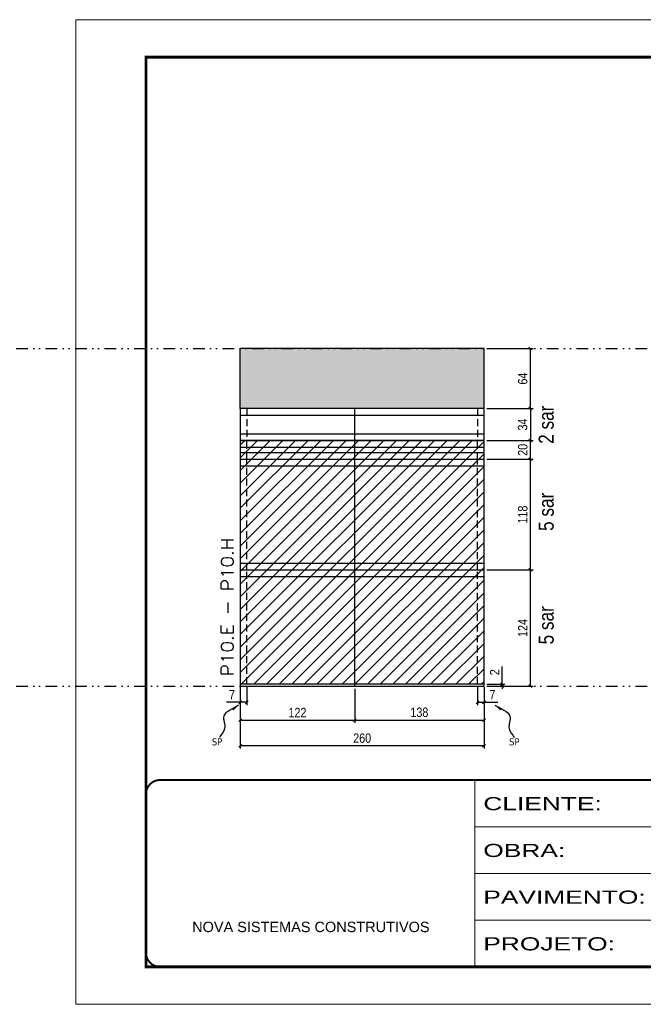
# Model space of a CAD drawing. Extents: x 13513 to 27878, y -21631 to 6985.
# Drawn here: x 15939 to 16606, y -3254 to -2204 of the extents above; entities that cross this region are included whole.
import ezdxf

# ---------------------------------------------------------------- set-up
doc = ezdxf.new("R2010")
doc.units = 0
for name, pattern in [('CONTINUO', [0]), ('DASHED', [0.75, 0.5, -0.25]), ('DIVIDE2', [0.625, 0.25, -0.125, 0, -0.125, 0, -0.125]), ('HIDDEN', [0.375, 0.25, -0.125])]:
    doc.linetypes.add(name, pattern=pattern)
for name, color, linetype in [('COTA', 241, 'Continuous'), ('NOMENCLATURA', 7, 'Continuous'), ('Nível', 160, 'Continuous'), ('Painéis', 200, 'Continuous'), ('SARR_2.2x7', 40, 'Continuous'), ('Sarrafo de Pressão', 42, 'HIDDEN'), ('texto', 7, 'Continuous')]:
    doc.layers.add(name, color=color, linetype=linetype)
for name, color, linetype, lineweight in [('Folhas', 255, 'Continuous', 9), ('Hachura', 251, 'Continuous', 9), ('SARRAFO DE PRESSAO', 251, 'DASHED', 9), ('Texto Seção', 7, 'Continuous', 15)]:
    doc.layers.add(name, color=color, linetype=linetype, lineweight=lineweight)
doc.styles.add('ARIAL', font='arial.ttf')
doc.styles.add('ARIAL_NARROW', font='ARIALN.TTF', dxfattribs={"height": 0.2})
doc.styles.add('COTA TECNICA', font='techl___.ttf', dxfattribs={"height": 10})
doc.styles.add('COTA TECNICA-50', font='techl___.ttf', dxfattribs={"height": 10})
doc.styles.add('REGUA-120', font='ROMANS.shx', dxfattribs={"height": 15})
doc.styles.get("Standard").update_dxf_attribs({"font": 'arial.ttf'})
doc.styles.add('Tecnologia', font='')
doc.styles.get('Tecnologia').set_extended_font_data('Forgotten Futurist')
doc.dimstyles.new('COTA PAINEL-50', dxfattribs={"dimtxt": 10, "dimasz": 3, "dimexe": 3, "dimexo": 3, "dimgap": 3, "dimtad": 1, "dimdec": 1, "dimzin": 12, "dimdsep": 46, "dimtxsty": 'COTA TECNICA-50', "dimblk1": 'OBLIQUE', "dimblk2": 'OBLIQUE', "dimsah": 1, "dimcen": 0.9, "dimclrd": 4, "dimclre": 4, "dimclrt": 240, "dimadec": 1, "dimazin": 3, "dimtfac": 1, "dimtdec": 1, "dimtmove": 0, "dimatfit": 3, "dimfxl": 1, "dimtolj": 1, "dimtzin": 12, "dimarcsym": 0})
doc.dimstyles.new('PAINEL', dxfattribs={"dimtxt": 10, "dimasz": 3, "dimexe": 3, "dimexo": 3, "dimgap": 3, "dimtad": 1, "dimdec": 1, "dimzin": 12, "dimdsep": 46, "dimtxsty": 'COTA TECNICA', "dimblk1": 'OBLIQUE', "dimblk2": 'OBLIQUE', "dimsah": 1, "dimcen": 0.9, "dimclrd": 4, "dimclre": 4, "dimclrt": 240, "dimadec": 1, "dimazin": 3, "dimtfac": 1, "dimtdec": 1, "dimtmove": 0, "dimatfit": 3, "dimfxl": 1, "dimtolj": 1, "dimtzin": 12, "dimarcsym": 0})
doc.dimstyles.get("Standard").update_dxf_attribs({"dimtxt": 0.18, "dimasz": 0.18, "dimexe": 0.18, "dimexo": 0.0625, "dimgap": 0.09, "dimtad": 0, "dimtih": 1, "dimtoh": 1, "dimdec": 4, "dimzin": 0, "dimdsep": 46, "dimtxsty": 'Standard', "dimcen": 0.09, "dimadec": 0, "dimazin": 0, "dimtfac": 1, "dimtdec": 4, "dimtofl": 0, "dimtmove": 0, "dimatfit": 3, "dimfxl": 1, "dimtolj": 1, "dimtzin": 0, "dimarcsym": 0})

# ---------------------------------------------------------------- blocks, each defined once
blk = doc.blocks.new('9999999999')
at = {"color": 30, "linetype": 'CONTINUO'}
for p, q in [((98564.6, 34230.2), (98564.6, 34429.4)), ((98564.6, 34379.6), (99584, 34379.6)), ((98564.6, 34329.8), (99488, 34329.8)), ((99584, 34329.8), (99488, 34329.8)), ((99488, 34329.8), (99488, 34230.2)), ((98564.6, 34280), (99488, 34280))]:
    blk.add_line(p, q, dxfattribs=at)
at = {"color": 30, "linetype": 'CONTINUO', "const_width": 2}
blk.add_lwpolyline([(99584, 34230.2), (99584, 34414.4, 0.414214), (99569, 34429.4), (98229, 34429.4, 0.414214), (98214, 34414.4), (98214, 34245.2, 0.414214), (98229, 34230.2), (99584, 34230.2)], format="xyb", dxfattribs=at)
at = {"layer": 'Folhas'}
blk.add_lwpolyline([(98139, 34190.2), (99624, 34190.2), (99624, 35240.2), (98139, 35240.2)], close=True, dxfattribs=at)
at = {"layer": 'Folhas', "color": 30, "const_width": 3}
blk.add_lwpolyline([(98214, 34230.2), (99584, 34230.2), (99584, 35200.2), (98214, 35200.2)], close=True, dxfattribs=at)
at = {"color": 7, "linetype": 'Continuous', "ltscale": 5, "style": 'ARIAL'}
for s, height, p in [('SKR', 15.48, (98837.7, 34393.1)), ('LEAF LOEFGREN', 15.483, (98837.7, 34343.3)), ('2° SUBSOLO INFERIOR', 15.483, (98837.7, 34293.5)), ('NOVA SISTEMAS CONSTRUTIVOS', 11.059, (98263.2, 34267.2)), ('PILARES', 15.48, (98837.7, 34243.7))]:
    blk.add_text(s, height=height, dxfattribs=at).set_placement(p)
at = {"layer": 'Folhas', "color": 7, "style": 'Tecnologia', "width": 1.5}
for s, p in [('CLIENTE:', (98573.7, 34397.2)), ('OBRA:', (98573.7, 34347.3)), ('PAVIMENTO:', (98573.7, 34297.5)), ('PROJETO:', (98573.7, 34247.7))]:
    blk.add_text(s, height=14, dxfattribs=at).set_placement(p)
blk = doc.blocks.new('_Oblique')
at = {"color": 0, "linetype": 'ByBlock', "lineweight": -2}
blk.add_line((-0.5, -0.5), (0.5, 0.5), dxfattribs=at)
blk = doc.blocks.new('*D1825')
at = {"layer": 'COTA', "color": 4, "lineweight": -2, "transparency": 16777216}
for p, q in [((16174, -2915.6), (16174, -2981.2)), ((16434, -2915.6), (16434, -2981.2)), ((16434, -2978.2), (16174, -2978.2))]:
    blk.add_line(p, q, dxfattribs=at)
at = {"layer": 'Defpoints', "color": 0, "transparency": 16777216}
for p in [(16174, -2912.6), (16434, -2912.6), (16174, -2978.2)]:
    blk.add_point(p, dxfattribs=at)
at = {"layer": 'COTA', "color": 4, "lineweight": -2, "transparency": 16777216, "xscale": 3, "yscale": 3, "zscale": 3, "rotation": 180}
blk.add_blockref('_Oblique', (16174, -2978.2), dxfattribs=at)
at = {"layer": 'COTA', "color": 4, "lineweight": -2, "transparency": 16777216, "xscale": 3, "yscale": 3, "zscale": 3}
blk.add_blockref('_Oblique', (16434, -2978.2), dxfattribs=at)
at = {"layer": 'COTA', "color": 240, "transparency": 16777216, "insert": (16304, -2970.1), "char_height": 10, "attachment_point": 5, "style": 'COTA TECNICA'}
blk.add_mtext('\\A1;260', dxfattribs=at)
blk = doc.blocks.new('*D1826')
at = {"layer": 'COTA', "color": 4, "lineweight": -2, "transparency": 16777216}
for p, q in [((16427, -2915.6), (16427, -2934.8)), ((16434, -2917.6), (16434, -2934.8)), ((16427, -2931.8), (16434, -2931.8)), ((16434, -2931.8), (16448.7, -2931.8))]:
    blk.add_line(p, q, dxfattribs=at)
at = {"layer": 'Defpoints', "color": 0, "transparency": 16777216}
for p in [(16427, -2912.6), (16434, -2914.6), (16434, -2931.8)]:
    blk.add_point(p, dxfattribs=at)
at = {"layer": 'COTA', "color": 4, "lineweight": -2, "transparency": 16777216, "xscale": 3, "yscale": 3, "zscale": 3, "rotation": 180}
blk.add_blockref('_Oblique', (16427, -2931.8), dxfattribs=at)
at = {"layer": 'COTA', "color": 4, "lineweight": -2, "transparency": 16777216, "xscale": 3, "yscale": 3, "zscale": 3}
blk.add_blockref('_Oblique', (16434, -2931.8), dxfattribs=at)
at = {"layer": 'COTA', "color": 240, "transparency": 16777216, "insert": (16442.9, -2923.8), "char_height": 10, "attachment_point": 5, "style": 'COTA TECNICA-50'}
blk.add_mtext('\\A1;7', dxfattribs=at)
blk = doc.blocks.new('*D1827')
at = {"layer": 'COTA', "color": 4, "lineweight": -2, "transparency": 16777216}
for p, q in [((16174, -2917.6), (16174, -2934.8)), ((16181, -2915.6), (16181, -2934.8)), ((16174, -2931.8), (16159.3, -2931.8)), ((16181, -2931.8), (16174, -2931.8))]:
    blk.add_line(p, q, dxfattribs=at)
at = {"layer": 'Defpoints', "color": 0, "transparency": 16777216}
for p in [(16174, -2914.6), (16181, -2912.6), (16174, -2931.8)]:
    blk.add_point(p, dxfattribs=at)
at = {"layer": 'COTA', "color": 4, "lineweight": -2, "transparency": 16777216, "xscale": 3, "yscale": 3, "zscale": 3, "rotation": 180}
blk.add_blockref('_Oblique', (16174, -2931.8), dxfattribs=at)
at = {"layer": 'COTA', "color": 4, "lineweight": -2, "transparency": 16777216, "xscale": 3, "yscale": 3, "zscale": 3}
blk.add_blockref('_Oblique', (16181, -2931.8), dxfattribs=at)
at = {"layer": 'COTA', "color": 240, "transparency": 16777216, "insert": (16165.1, -2923.8), "char_height": 10, "attachment_point": 5, "style": 'COTA TECNICA-50'}
blk.add_mtext('\\A1;7', dxfattribs=at)
blk = doc.blocks.new('*D1828')
at = {"layer": 'COTA', "color": 4, "lineweight": -2, "transparency": 16777216}
for p, q in [((16453.3, -2912.6), (16453.3, -2893.8)), ((16437, -2912.6), (16456.3, -2912.6)), ((16437, -2914.6), (16456.3, -2914.6)), ((16453.3, -2914.6), (16453.3, -2912.6)), ((16453.3, -2914.6), (16453.3, -2917.6))]:
    blk.add_line(p, q, dxfattribs=at)
at = {"layer": 'Defpoints', "color": 0, "transparency": 16777216}
for p in [(16434, -2912.6), (16434, -2914.6), (16453.3, -2914.6)]:
    blk.add_point(p, dxfattribs=at)
at = {"layer": 'COTA', "color": 4, "lineweight": -2, "transparency": 16777216, "xscale": 3, "yscale": 3, "zscale": 3}
for p, rotation in [((16453.3, -2912.6), 270), ((16453.3, -2914.6), 90)]:
    blk.add_blockref('_Oblique', p, dxfattribs=dict(at, rotation=rotation))
at = {"layer": 'COTA', "color": 240, "transparency": 16777216, "insert": (16445.3, -2899.8), "char_height": 10, "attachment_point": 5, "rotation": 90, "style": 'COTA TECNICA-50'}
blk.add_mtext('\\A1;2', dxfattribs=at)
blk = doc.blocks.new('*D1839')
at = {"layer": 'COTA', "color": 4, "lineweight": -2, "transparency": 16777216}
for p, q in [((16437, -2554.6), (16486.4, -2554.6)), ((16483.4, -2618.6), (16483.4, -2554.6)), ((16437, -2618.6), (16486.4, -2618.6))]:
    blk.add_line(p, q, dxfattribs=at)
at = {"layer": 'Defpoints', "color": 0, "transparency": 16777216}
for p in [(16434, -2554.6), (16483.4, -2554.6), (16434, -2618.6)]:
    blk.add_point(p, dxfattribs=at)
at = {"layer": 'COTA', "color": 4, "lineweight": -2, "transparency": 16777216, "xscale": 3, "yscale": 3, "zscale": 3}
for p, rotation in [((16483.4, -2554.6), 90), ((16483.4, -2618.6), 270)]:
    blk.add_blockref('_Oblique', p, dxfattribs=dict(at, rotation=rotation))
at = {"layer": 'COTA', "color": 240, "transparency": 16777216, "insert": (16475.3, -2586.6), "char_height": 10, "attachment_point": 5, "rotation": 90, "style": 'COTA TECNICA-50'}
blk.add_mtext('\\A1;64', dxfattribs=at)
blk = doc.blocks.new('*D1829')
at = {"layer": 'COTA', "color": 4, "lineweight": -2, "transparency": 16777216}
for p, q in [((16437, -2672.6), (16486.4, -2672.6)), ((16483.4, -2790.6), (16483.4, -2672.6)), ((16437, -2790.6), (16486.4, -2790.6))]:
    blk.add_line(p, q, dxfattribs=at)
at = {"layer": 'Defpoints', "color": 0, "transparency": 16777216}
for p in [(16434, -2672.6), (16483.4, -2672.6), (16434, -2790.6)]:
    blk.add_point(p, dxfattribs=at)
at = {"layer": 'COTA', "color": 4, "lineweight": -2, "transparency": 16777216, "xscale": 3, "yscale": 3, "zscale": 3}
for p, rotation in [((16483.4, -2672.6), 90), ((16483.4, -2790.6), 270)]:
    blk.add_blockref('_Oblique', p, dxfattribs=dict(at, rotation=rotation))
at = {"layer": 'COTA', "color": 240, "transparency": 16777216, "insert": (16475.3, -2731.6), "char_height": 10, "attachment_point": 5, "rotation": 90, "style": 'COTA TECNICA-50'}
blk.add_mtext('\\A1;118', dxfattribs=at)
blk = doc.blocks.new('*D1830')
at = {"layer": 'COTA', "color": 4, "lineweight": -2, "transparency": 16777216}
for p, q in [((16437, -2652.6), (16486.4, -2652.6)), ((16483.4, -2672.6), (16483.4, -2652.6)), ((16437, -2672.6), (16486.4, -2672.6))]:
    blk.add_line(p, q, dxfattribs=at)
at = {"layer": 'Defpoints', "color": 0, "transparency": 16777216}
for p in [(16434, -2652.6), (16483.4, -2652.6), (16434, -2672.6)]:
    blk.add_point(p, dxfattribs=at)
at = {"layer": 'COTA', "color": 4, "lineweight": -2, "transparency": 16777216, "xscale": 3, "yscale": 3, "zscale": 3}
for p, rotation in [((16483.4, -2652.6), 90), ((16483.4, -2672.6), 270)]:
    blk.add_blockref('_Oblique', p, dxfattribs=dict(at, rotation=rotation))
at = {"layer": 'COTA', "color": 240, "transparency": 16777216, "insert": (16475.3, -2662.6), "char_height": 10, "attachment_point": 5, "rotation": 90, "style": 'COTA TECNICA-50'}
blk.add_mtext('\\A1;20', dxfattribs=at)
blk = doc.blocks.new('*D1840')
at = {"layer": 'COTA', "color": 4, "linetype": 'ByBlock', "lineweight": -2, "transparency": 16777216}
for p, q in [((16437, -2790.6), (16486.4, -2790.6)), ((16483.4, -2914.6), (16483.4, -2790.6)), ((16437, -2914.6), (16486.4, -2914.6))]:
    blk.add_line(p, q, dxfattribs=at)
at = {"layer": 'Defpoints', "color": 0, "linetype": 'ByBlock', "transparency": 16777216}
for p in [(16434, -2790.6), (16483.4, -2790.6), (16434, -2914.6)]:
    blk.add_point(p, dxfattribs=at)
at = {"layer": 'COTA', "color": 4, "linetype": 'ByBlock', "lineweight": -2, "transparency": 16777216, "xscale": 3, "yscale": 3, "zscale": 3}
for p, rotation in [((16483.4, -2790.6), 90), ((16483.4, -2914.6), 270)]:
    blk.add_blockref('_Oblique', p, dxfattribs=dict(at, rotation=rotation))
at = {"layer": 'COTA', "color": 240, "linetype": 'ByBlock', "transparency": 16777216, "insert": (16475.3, -2852.6), "char_height": 10, "attachment_point": 5, "rotation": 90, "style": 'COTA TECNICA'}
blk.add_mtext('\\A1;124', dxfattribs=at)
blk = doc.blocks.new('*D1841')
at = {"layer": 'COTA', "color": 4, "linetype": 'ByBlock', "lineweight": -2, "transparency": 16777216}
for p, q in [((16437, -2790.6), (16486.4, -2790.6)), ((16483.4, -2914.6), (16483.4, -2790.6)), ((16437, -2914.6), (16486.4, -2914.6))]:
    blk.add_line(p, q, dxfattribs=at)
at = {"layer": 'Defpoints', "color": 0, "linetype": 'ByBlock', "transparency": 16777216}
for p in [(16434, -2790.6), (16483.4, -2790.6), (16434, -2914.6)]:
    blk.add_point(p, dxfattribs=at)
at = {"layer": 'COTA', "color": 4, "linetype": 'ByBlock', "lineweight": -2, "transparency": 16777216, "xscale": 3, "yscale": 3, "zscale": 3}
for p, rotation in [((16483.4, -2790.6), 90), ((16483.4, -2914.6), 270)]:
    blk.add_blockref('_Oblique', p, dxfattribs=dict(at, rotation=rotation))
at = {"layer": 'COTA', "color": 240, "linetype": 'ByBlock', "transparency": 16777216, "insert": (16475.3, -2852.6), "char_height": 10, "attachment_point": 5, "rotation": 90, "style": 'COTA TECNICA'}
blk.add_mtext('\\A1;124', dxfattribs=at)
blk = doc.blocks.new('*D1842')
at = {"layer": 'COTA', "color": 4, "lineweight": -2, "transparency": 16777216}
for p, q in [((16296, -2917.6), (16296, -2953.8)), ((16434, -2917.6), (16434, -2953.8)), ((16296, -2950.8), (16434, -2950.8))]:
    blk.add_line(p, q, dxfattribs=at)
at = {"layer": 'Defpoints', "color": 0, "transparency": 16777216}
for p in [(16296, -2914.6), (16434, -2914.6), (16434, -2950.8)]:
    blk.add_point(p, dxfattribs=at)
at = {"layer": 'COTA', "color": 4, "lineweight": -2, "transparency": 16777216, "xscale": 3, "yscale": 3, "zscale": 3, "rotation": 180}
blk.add_blockref('_Oblique', (16296, -2950.8), dxfattribs=at)
at = {"layer": 'COTA', "color": 4, "lineweight": -2, "transparency": 16777216, "xscale": 3, "yscale": 3, "zscale": 3}
blk.add_blockref('_Oblique', (16434, -2950.8), dxfattribs=at)
at = {"layer": 'COTA', "color": 240, "transparency": 16777216, "insert": (16365, -2942.5), "char_height": 10, "attachment_point": 5, "style": 'COTA TECNICA'}
blk.add_mtext('\\A1;138', dxfattribs=at)
blk = doc.blocks.new('*D1831')
at = {"layer": 'COTA', "color": 4, "lineweight": -2, "transparency": 16777216}
for p, q in [((16174, -2917.6), (16174, -2953.8)), ((16296, -2917.6), (16296, -2953.8)), ((16174, -2950.8), (16296, -2950.8))]:
    blk.add_line(p, q, dxfattribs=at)
at = {"layer": 'Defpoints', "color": 0, "transparency": 16777216}
for p in [(16174, -2914.6), (16296, -2914.6), (16296, -2950.8)]:
    blk.add_point(p, dxfattribs=at)
at = {"layer": 'COTA', "color": 4, "lineweight": -2, "transparency": 16777216, "xscale": 3, "yscale": 3, "zscale": 3, "rotation": 180}
blk.add_blockref('_Oblique', (16174, -2950.8), dxfattribs=at)
at = {"layer": 'COTA', "color": 4, "lineweight": -2, "transparency": 16777216, "xscale": 3, "yscale": 3, "zscale": 3}
blk.add_blockref('_Oblique', (16296, -2950.8), dxfattribs=at)
at = {"layer": 'COTA', "color": 240, "transparency": 16777216, "insert": (16235, -2942.7), "char_height": 10, "attachment_point": 5, "style": 'COTA TECNICA'}
blk.add_mtext('\\A1;122', dxfattribs=at)
blk = doc.blocks.new('*D1847')
at = {"layer": 'COTA', "color": 4, "lineweight": -2, "transparency": 16777216}
for p, q in [((16437, -2618.6), (16486.4, -2618.6)), ((16483.4, -2618.6), (16483.4, -2652.6)), ((16437, -2652.6), (16486.4, -2652.6))]:
    blk.add_line(p, q, dxfattribs=at)
at = {"layer": 'Defpoints', "color": 0, "transparency": 16777216}
for p in [(16434, -2618.6), (16434, -2652.6), (16483.4, -2652.6)]:
    blk.add_point(p, dxfattribs=at)
at = {"layer": 'COTA', "color": 4, "lineweight": -2, "transparency": 16777216, "xscale": 3, "yscale": 3, "zscale": 3}
for p, rotation in [((16483.4, -2618.6), 90), ((16483.4, -2652.6), 270)]:
    blk.add_blockref('_Oblique', p, dxfattribs=dict(at, rotation=rotation))
at = {"layer": 'COTA', "color": 240, "transparency": 16777216, "insert": (16475.2, -2635.6), "char_height": 10, "attachment_point": 5, "rotation": 90, "style": 'COTA TECNICA'}
blk.add_mtext('\\A1;34', dxfattribs=at)

msp = doc.modelspace()

# ---------------------------------------------------------------- hatches: boundary and pattern name
at = {"layer": 'COTA', "linetype": 'ByBlock'}
h = msp.add_hatch(dxfattribs=at)
h.set_pattern_fill('AR-CONC', color=256, scale=0.03)
h.set_pattern_definition([(50, (10731.928, -13578.033), (5.46554, -0.4781726), [0.5715, -6.2865]), (355, (10731.928, -13578.033), (-1.0573026, 5.7317054), [0.4572, -5.0292175]), (100.451445, (10732.3836, -13578.073), (4.4082374, 5.2535326), [0.4857003, -5.3427073]), (46.1842, (10731.928, -13576.509), (8.1323712, -1.26127), [0.85725, -9.42975]), (96.63556, (10732.606, -13576.614), (7.122124, 7.4227837), [0.7285507, -8.014068]), (351.18415, (10731.928, -13576.509), (7.122124, 7.422784), [0.685799, -7.543792]), (21, (10732.69, -13576.89), (4.5484317, -3.067956), [0.5715, -6.2865]), (326, (10732.69, -13576.89), (1.8540609, 5.525639), [0.4572, -5.0292]), (71.451445, (10733.069, -13577.1457), (6.4024926, 2.457683), [0.4857003, -5.3426981]), (37.5, (10731.9281, -13578.033), (0.0926581, 2.53665117), [0, -4.96824, 0, -5.1054, 0, -5.04825]), (7.5, (10731.928, -13578.033), (2.0045899, 3.00541724), [0, -2.91084, 0, -4.85394, 0, -1.92405]), (327.5, (10730.2289, -13578.033), (4.06771786, -0.17186232), [0, -1.905, 0, -5.9436, 0, -7.8867]), (317.5, (10729.467, -13578.033), (4.4438754, 0.7627947), [0, -2.4765, 0, -3.94716, 0, -5.6007])])
h.paths.add_polyline_path([(16434.01, -2618.59), (16434.01, -2554.59), (16174.01, -2554.59), (16174.01, -2618.59)])
at = {"layer": 'Hachura', "linetype": 'ByBlock'}
h = msp.add_hatch(dxfattribs=at)
h.set_pattern_fill('ANSI31', color=256, scale=3)
h.paths.add_polyline_path([(16296.01, -2672.59), (16296.01, -2652.59), (16174.01, -2652.59), (16174.01, -2672.59)])
h.paths.add_polyline_path([(16434.01, -2672.59), (16434.01, -2652.59), (16296.01, -2652.59), (16296.01, -2672.59)])
h.paths.add_polyline_path([(16434.01, -2790.59), (16434.01, -2672.59), (16296.01, -2672.59), (16296.01, -2790.59)])
h.paths.add_polyline_path([(16296.01, -2672.59), (16174.01, -2672.59), (16174.01, -2790.59), (16296.01, -2790.59)])
h.paths.add_polyline_path([(16174.01, -2790.59), (16174.01, -2912.59), (16296.01, -2912.59), (16296.01, -2790.59)])
h.paths.add_polyline_path([(16296.01, -2790.59), (16296.01, -2912.59), (16434.01, -2912.59), (16434.01, -2790.59)])
h.paths.add_polyline_path([(16685.66, -2554.59), (16685.66, -2618.59), (16651.66, -2618.59), (16651.66, -2676.59), (16877.66, -2676.59), (16877.66, -2554.59)])
h.paths.add_polyline_path([(16651.66, -2730.59), (16651.66, -2790.59), (16877.66, -2790.59), (16877.66, -2730.59)])
h.paths.add_polyline_path([(16651.66, -2790.59), (16651.66, -2912.59), (16877.66, -2912.59), (16877.66, -2790.59)])
h.paths.add_polyline_path([(17064.81, -2790.59), (17064.81, -2912.59), (17290.81, -2912.59), (17290.81, -2790.59)])
h.paths.add_polyline_path([(17064.81, -2730.59), (17064.81, -2790.59), (17290.81, -2790.59), (17290.81, -2730.59)])
h.paths.add_polyline_path([(17064.81, -2554.59), (17064.81, -2676.59), (17290.81, -2676.59), (17290.81, -2618.59), (17256.81, -2618.59), (17256.81, -2554.59)])

# ---------------------------------------------------------------- linework, layer by layer
at = {"layer": 'COTA', "linetype": 'ByBlock'}
for p, q in [((16434.01, -2554.59), (16174.01, -2554.59)), ((16174.01, -2618.59), (16174.01, -2554.59)), ((16434.01, -2618.59), (16434.01, -2554.59))]:
    msp.add_line(p, q, dxfattribs=at)
at = {"layer": 'Nível', "color": 4, "linetype": 'DIVIDE2', "ltscale": 50}
for p, q in [((13513.27, -2554.59), (17483.47, -2554.59)), ((13513.27, -2914.59), (21517.65, -2914.59))]:
    msp.add_line(p, q, dxfattribs=at)
at = {"layer": 'Painéis'}
for p, q in [((16296.01, -2914.59), (16296.01, -2618.59)), ((16434.01, -2652.59), (16174.01, -2652.59)), ((16174.01, -2652.59), (16174.01, -2912.59)), ((16434.01, -2912.59), (16434.01, -2652.59)), ((16174.01, -2672.59), (16434.01, -2672.59)), ((16174.01, -2790.59), (16434.01, -2790.59))]:
    msp.add_line(p, q, dxfattribs=at)
for points in [[(16174.01, -2652.59), (16434.01, -2652.59), (16434.01, -2618.59), (16174.01, -2618.59)], [(16434.01, -2912.59), (16174.01, -2912.59), (16174.01, -2914.59), (16434.01, -2914.59)]]:
    msp.add_lwpolyline(points, close=True, dxfattribs=at)
at = {"layer": 'SARR_2.2x7'}
for p, q in [((16174.01, -2625.59), (16434.01, -2625.59)), ((16174.01, -2645.59), (16434.01, -2645.59)), ((16174.01, -2659.59), (16434.01, -2659.59)), ((16174.01, -2665.59), (16434.01, -2665.59)), ((16174.01, -2679.59), (16434.01, -2679.59)), ((16174.01, -2783.59), (16434.01, -2783.59)), ((16174.01, -2797.59), (16434.01, -2797.59))]:
    msp.add_line(p, q, dxfattribs=at)
at = {"layer": 'Sarrafo de Pressão', "ltscale": 30}
for p, q in [((16181.01, -2618.59), (16181.01, -2652.59)), ((16427.01, -2618.59), (16427.01, -2652.59)), ((16181.01, -2672.59), (16181.01, -2652.59)), ((16427.01, -2672.59), (16427.01, -2652.59)), ((16181.01, -2790.59), (16181.01, -2672.59)), ((16427.01, -2790.59), (16427.01, -2672.59)), ((16181.01, -2912.59), (16181.01, -2790.59)), ((16427.01, -2912.59), (16427.01, -2790.59))]:
    msp.add_line(p, q, dxfattribs=at)

# ---------------------------------------------------------------- block references
at = {"layer": 'SARRAFO DE PRESSAO', "color": 6, "linetype": 'ByBlock'}
msp.add_blockref('9999999999', (-82140.51, -37444.08), dxfattribs=at)

# ---------------------------------------------------------------- texts
at = {"layer": 'NOMENCLATURA', "style": 'ARIAL_NARROW'}
for s, p in [('2 sar', (16508.25, -2656.18)), ('5 sar', (16508.25, -2749.07)), ('5 sar', (16508.25, -2870.07))]:
    msp.add_text(s, height=16, rotation=90, dxfattribs=at).set_placement(p)
at = {"layer": 'texto', "color": 0, "char_height": 7.5, "attachment_point": 5}
for insert in [(16149.23, -2974.08), (16466.26, -2974.08)]:
    msp.add_mtext('{\\fTahoma|b0|i0|c0|p34;\\C4;SP}', dxfattribs=dict(at, insert=insert))
at = {"layer": 'Texto Seção', "style": 'REGUA-120', "width": 1.1}
msp.add_text('P10.E - P10.H', height=13, rotation=90, dxfattribs=at).set_placement((16166.76, -2903.83))

# ---------------------------------------------------------------- dimensions: what is measured, and where the dimension line sits
at = {"layer": 'COTA'}
for base, p1, p2, angle, dimstyle, picture, middle in [((16483.38, -2554.59), (16434.01, -2618.59), (16434.01, -2554.59), 90, 'COTA PAINEL-50', '*D1839', (16475.28, -2586.59)), ((16483.38, -2652.59), (16434.01, -2618.59), (16434.01, -2652.59), 90, 'PAINEL', '*D1847', (16475.16, -2635.59)), ((16483.38, -2672.59), (16434.01, -2790.59), (16434.01, -2672.59), 90, 'COTA PAINEL-50', '*D1829', (16475.28, -2731.59)), ((16174.01, -2931.83), (16181.01, -2912.59), (16174.01, -2914.59), 180, 'COTA PAINEL-50', '*D1827', (16165.15, -2923.76))]:
    dim = msp.add_linear_dim(base=base, p1=p1, p2=p2, angle=angle, dimstyle=dimstyle, dxfattribs=at)
    dim.commit()
    dim.dimension.update_dxf_attribs({"geometry": picture, "text_midpoint": middle})
for base, p1, p2, picture, middle in [((16483.38, -2652.59), (16434.01, -2672.59), (16434.01, -2652.59), '*D1830', (16483.38, -2662.59)), ((16453.27, -2914.59), (16434.01, -2912.59), (16434.01, -2914.59), '*D1828', (16453.27, -2899.84))]:
    dim = msp.add_linear_dim(base=base, p1=p1, p2=p2, angle=90, dimstyle='COTA PAINEL-50', dxfattribs=at)
    dim.commit()
    dim.dimension.update_dxf_attribs({"geometry": picture, "text_midpoint": middle, "dimtype": 160})
at = {"layer": 'COTA', "linetype": 'ByBlock'}
for picture in ['*D1840', '*D1841']:
    dim = msp.add_aligned_dim(p1=(16434.01, -2914.59), p2=(16434.01, -2790.59), distance=-49.37, dimstyle='PAINEL', dxfattribs=at)
    dim.commit()
    dim.dimension.update_dxf_attribs({"geometry": picture, "text_midpoint": (16475.3, -2852.59)})
at = {"layer": 'COTA'}
dim = msp.add_linear_dim(base=(16174.01, -2978.21), p1=(16434.01, -2912.59), p2=(16174.01, -2912.59), angle=180, dimstyle='PAINEL', override={"dimarcsym": 2}, dxfattribs=at)
dim.commit()
dim.dimension.update_dxf_attribs({"geometry": '*D1825', "text_midpoint": (16304.01, -2970.11)})
for base, p1, p2, dimstyle, picture, middle in [((16296.01, -2950.77), (16174.01, -2914.59), (16296.01, -2914.59), 'PAINEL', '*D1831', (16235.01, -2942.71)), ((16434.01, -2931.83), (16427.01, -2912.59), (16434.01, -2914.59), 'COTA PAINEL-50', '*D1826', (16442.88, -2923.76))]:
    dim = msp.add_linear_dim(base=base, p1=p1, p2=p2, dimstyle=dimstyle, dxfattribs=at)
    dim.commit()
    dim.dimension.update_dxf_attribs({"geometry": picture, "text_midpoint": middle})
dim = msp.add_linear_dim(base=(16434.01, -2950.77), p1=(16296.01, -2914.59), p2=(16434.01, -2914.59), dimstyle='PAINEL', override={"dimtmove": 1}, dxfattribs=at)
dim.commit()
dim.dimension.update_dxf_attribs({"geometry": '*D1842', "text_midpoint": (16365.01, -2942.53)})

# ---------------------------------------------------------------- leaders
at = {"layer": 'COTA', "path_type": 1}
for points in [[(16172.18, -2934.77), (16156.4, -2946.61), (16157.32, -2959.61), (16151.77, -2969.39)], [(16445.84, -2934.77), (16461.62, -2946.61), (16460.7, -2959.61), (16466.25, -2969.39)]]:
    msp.add_leader(points, dimstyle='Standard', override={"dimasz": 8}, dxfattribs=at)

doc.saveas('drawing.dxf')
